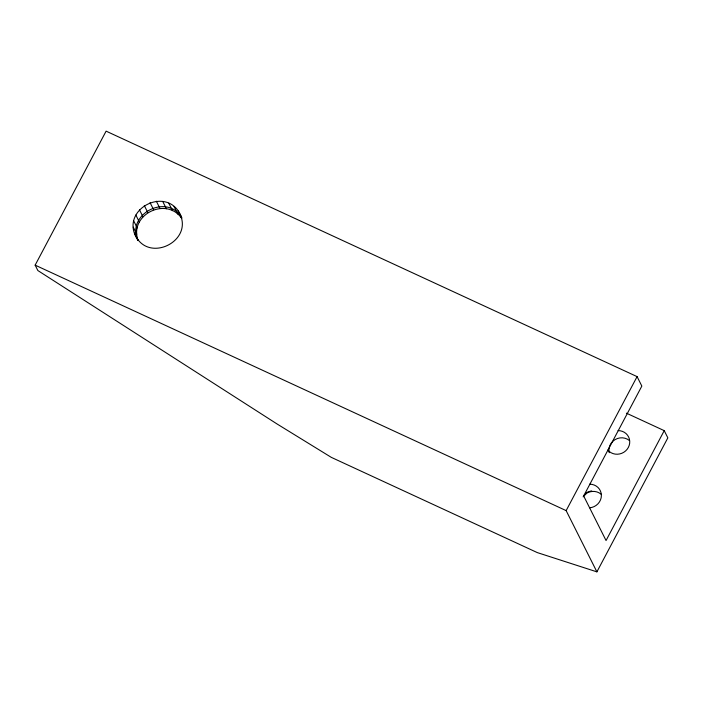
<?xml version="1.0" encoding="UTF-8"?>
<svg xmlns="http://www.w3.org/2000/svg" width="703" height="703" viewBox="0 0 703 703"><rect width="100%" height="100%" fill="white"/><g stroke="black" fill="none" stroke-linecap="round" stroke-linejoin="round"><path stroke-width="1.05" d="M138.016 240.268C128.939 214.907 165.943 196.409 181.383 217.948M134.44 233.15L138.113 240.391C116.619 209.573 169.643 182.648 181.849 218.167L178.175 210.926M664.23 430.649L667.85 437.855L596.9 571.855L537.285 552.593L331.324 457.372L277.114 424.014L37.865 270.55L35.15 265.145L106.1 131.145L637.085 376.623L641.839 386.079L583.657 495.949L606.056 540.528L664.23 430.649L626.399 413.162M596.9 571.855L566.143 510.615L637.085 376.623M35.15 265.145L566.143 510.615M180.891 216.331C166.154 194.195 127.946 213.589 137.155 238.545C151.883 260.725 190.153 241.375 180.943 216.366M174.01 206.427L177.85 214.081M168.729 203.176L172.507 210.689M162.701 201.401L166.4 208.765M156.33 201.207L159.968 208.44M150.055 202.631L153.632 209.74M144.3 205.548L147.823 212.578M139.449 209.784L142.955 216.761M135.846 215.039L139.343 221.99M133.737 220.962L137.243 227.93M133.254 227.131L136.786 234.169M618.078 430.588A12.373 11.696 -26.7 0 1 628.359 447.424A12.373 11.696 -26.7 0 1 607.796 450.008M589.703 484.182A12.373 11.696 -26.7 0 1 601.381 495.51A12.373 11.696 -26.7 0 1 589.65 507.803M609.185 452.67A12.373 11.696 -26.7 0 1 615.046 439.639A12.373 11.696 -26.7 0 1 629.431 440.561M583.762 495.606A12.373 11.696 -26.7 0 1 601.047 494.165M586.082 493.726A62.189 58.797 -26.7 0 1 583.13 496.845M586.188 492.803A18.55 17.54 -26.7 0 1 588.859 491.652M589.782 491.353A18.55 17.54 -26.7 0 1 591.671 490.905"/></g></svg>
